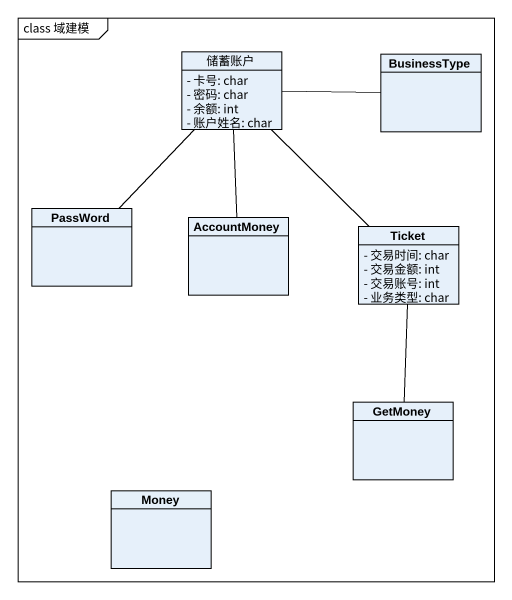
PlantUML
@startuml
mainframe class 域建模
hide circle
hide empty members
skinparam classAttributeIconSize 0
class 储蓄账户 {
  - 卡号: char
  - 密码: char
  - 余额: int
  - 账户姓名: char
}
class BusinessType
class PassWord
class AccountMoney
class Ticket {
  - 交易时间: char
  - 交易金额: int
  - 交易账号: int
  - 业务类型: char
}
class GetMoney
class Money
储蓄账户 -right- BusinessType
储蓄账户 -- PassWord
储蓄账户 -- AccountMoney
储蓄账户 -- Ticket
Ticket -- GetMoney
@enduml
